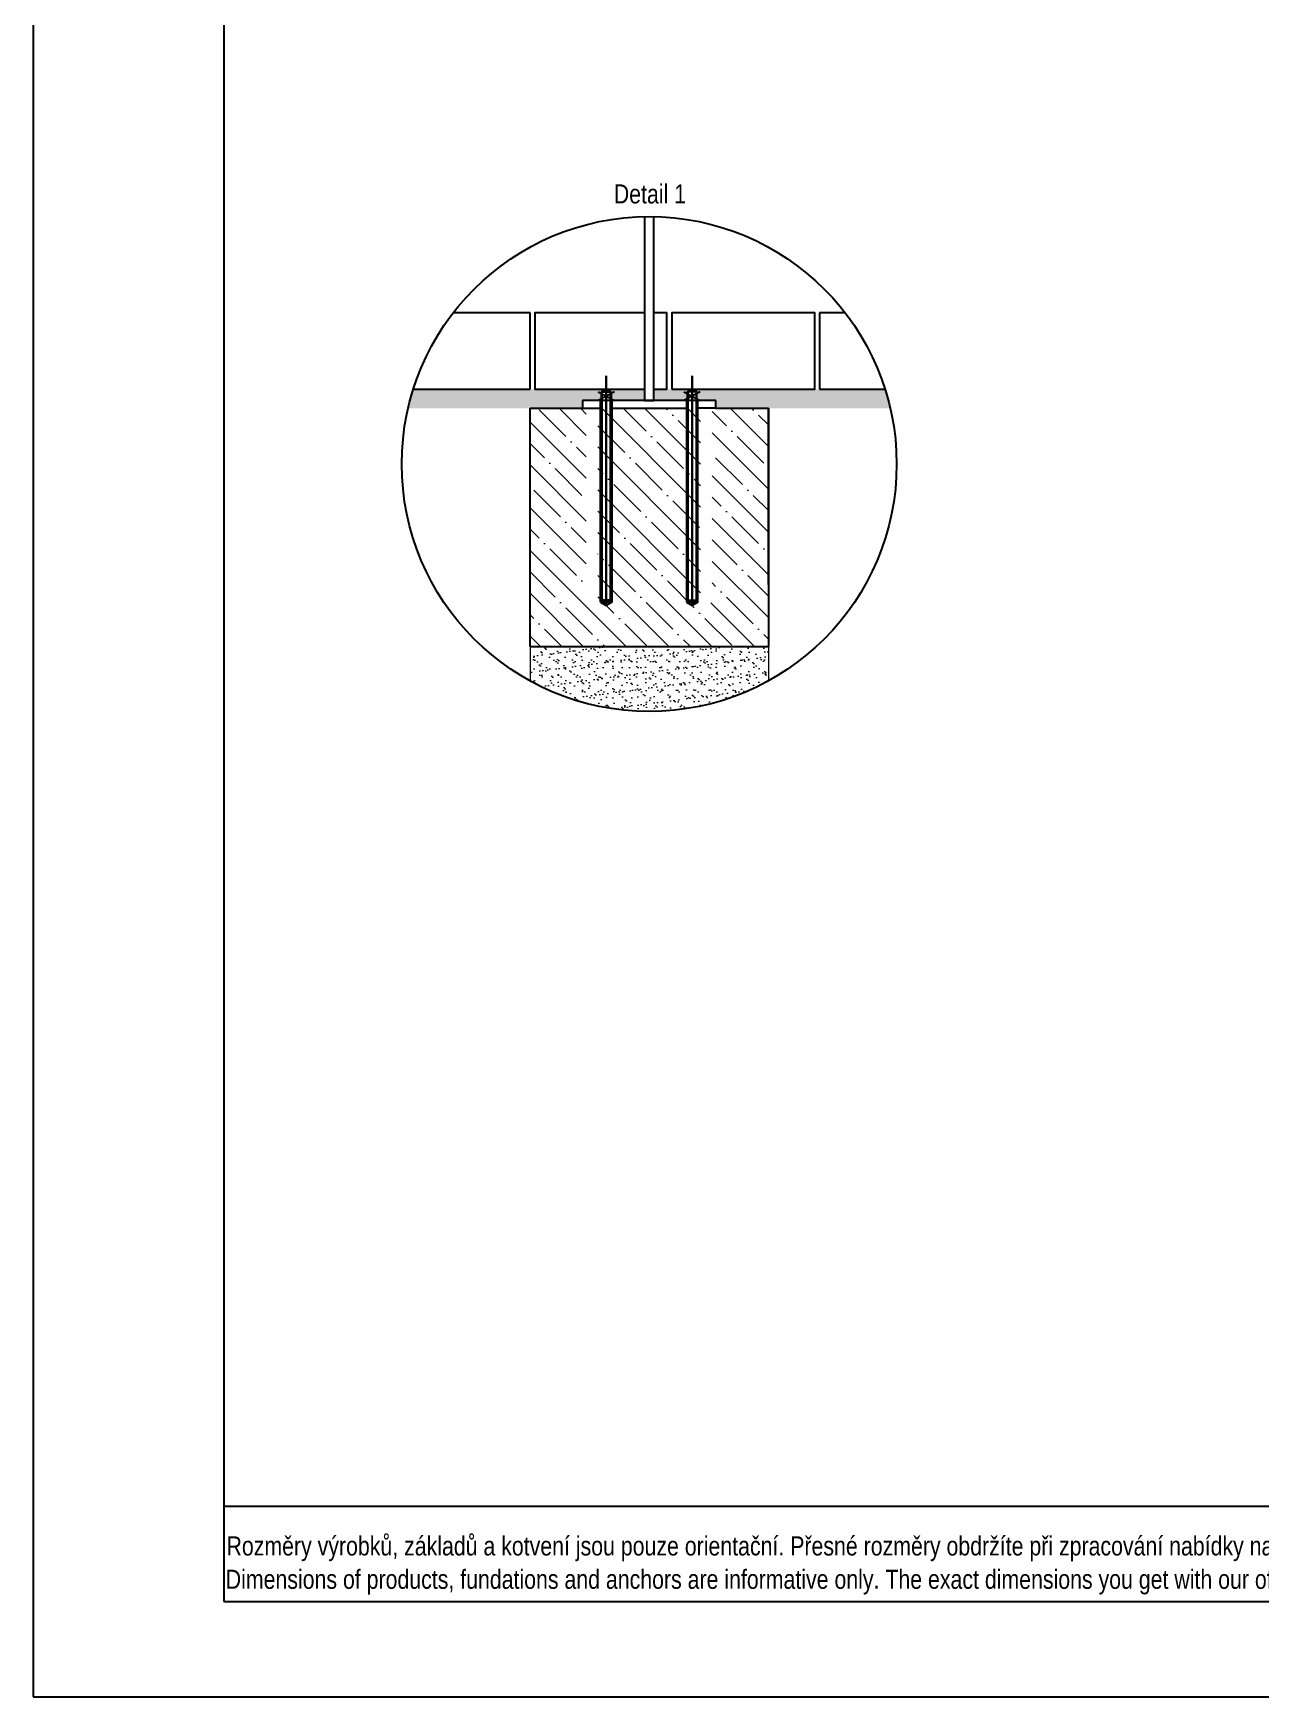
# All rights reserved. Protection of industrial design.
# Model space of a CAD drawing. Header units: millimetres. Extents: x 2594 to 11004, y 3085 to 9025.
# Drawn here: x 2594 to 5169, y 3085 to 6575 of the extents above; entities that cross this region are included whole.
import ezdxf
from ezdxf.lldxf.tags import DXFTag

# ---------------------------------------------------------------- set-up
doc = ezdxf.new("R2010")
doc.units = ezdxf.units.MM
doc.header["$LTSCALE"] = 0.1
doc.linetypes.add('DashDot', pattern=[15, 9, -3, 0, -3])
doc.layers.add('Nekreslit', color=6, linetype='Continuous', plot=False)
doc.layers.add('SRAFY', color=251, linetype='Continuous', lineweight=13)
doc.styles.add('SEACAD_Arial', font='arial.ttf', dxfattribs={"width": 0.8})
tags = doc.linetypes.add('HIDDEN2', pattern=[4.7625, 3.175, -1.5875]).pattern_tags.tags
tags[6:7] = [DXFTag(74, 4), DXFTag(75, 0), DXFTag(340, '0'), DXFTag(46, 0.0), DXFTag(50, 0.0), DXFTag(44, 0.0), DXFTag(45, 0.0)]
tags[4:5] = [DXFTag(74, 4), DXFTag(75, 0), DXFTag(340, '0'), DXFTag(46, 0.0), DXFTag(50, 0.0), DXFTag(44, 0.0), DXFTag(45, 0.0)]

msp = doc.modelspace()

# ---------------------------------------------------------------- hatches: boundary and pattern name
at = {"layer": 'SRAFY'}
h = msp.add_hatch(dxfattribs=at)
h.set_pattern_fill('AR-SAND', color=256, scale=0.5)
h.paths.add_polyline_path([(4381.3, 5828), (3976.5, 5828), (3976.5, 5824.3), (3984.9, 5824.3), (3984.9, 5824.3), (3986.5, 5822.7), (3986.5, 5807.8), (3993.7, 5804), (4026.5, 5804), (4026.5, 5788), (4136.5, 5788), (4392.3, 5788, 0.01998)])
h.paths.add_polyline_path([(3966.5, 5822.7), (3968.1, 5824.3), (3968.1, 5824.3), (3976.5, 5824.3), (3976.5, 5828), (3896.5, 5828), (3896.5, 5804), (3959.3, 5804), (3966.5, 5807.8)])
h.paths.add_polyline_path([(3876.5, 5828), (3796.5, 5828), (3796.5, 5824.3), (3804.9, 5824.3), (3806.5, 5822.7), (3806.5, 5807.8), (3813.7, 5804), (3876.5, 5804)])
h.paths.add_polyline_path([(3786.5, 5822.7), (3788.1, 5824.3), (3796.5, 5824.3), (3796.5, 5828), (3391.7, 5828, 0.01998), (3380.7, 5788), (3636.5, 5788), (3746.5, 5788), (3746.5, 5804), (3779.3, 5804), (3786.5, 5807.8)])
h = msp.add_hatch(dxfattribs=at)
h.set_pattern_fill('ANSI35', color=256, scale=10, angle=90)
h.set_pattern_definition([(135, (-2136.78, 1564.18), (-44.9013, -44.9013), []), (135, (-2136.78, 1609.084), (-44.9013, -44.9013), [79.375, -15.875, 0, -15.875])])
h.paths.add_polyline_path([(3754.5, 5788), (3636.5, 5788), (3636.5, 5288), (4136.5, 5288), (4136.5, 5788), (4036.5, 5788), (4018.5, 5788), (4018.5, 5381.1), (4006.5, 5374.2), (3994.5, 5381.1), (3994.5, 5788), (3778.5, 5788), (3778.5, 5381.1), (3766.5, 5374.2), (3754.5, 5381.1)])
h = msp.add_hatch(dxfattribs=at)
h.set_pattern_fill('AR-SAND', color=256, scale=0.5)
h.set_pattern_definition([(37.5, (-3592.474, 1619.08), (-0.80002, 24.47066), [0, -19.304, 0, -21.59, 0, -20.6375]), (7.5, (-3592.474, 1619.08), (22.47616, 35.84126), [0, -10.414, 0, -17.399, 0, -6.6675]), (327.5, (-3608.095, 1619.08), (39.54962, 0.071866), [0, -6.35, 0, -22.86, 0, -29.845]), (317.5, (-3608.095, 1619.08), (38.17782, 11.14647), [0, -3.175, 0, -14.986, 0, -17.145])])
h.paths.add_polyline_path([(3636.5, 5288), (3636.5, 5216.1, 0.256659), (4136.5, 5216.1), (4136.5, 5288)])

# ---------------------------------------------------------------- linework, layer by layer
for p, q in [((3636.5, 5988), (3475.3, 5988)), ((3636.5, 5828), (3636.5, 5988)), ((4297.7, 5988), (4243.7, 5988)), ((4243.7, 5988), (4243.7, 5828)), ((3391.7, 5828), (3636.5, 5828)), ((4243.7, 5828), (4381.3, 5828)), ((4026.5, 5804), (3746.5, 5804)), ((3746.5, 5804), (3746.5, 5788)), ((3813.7, 5822.3), (3779.3, 5804)), ((3779.3, 5822.3), (3813.7, 5804)), ((3959.3, 5822.3), (3993.7, 5804)), ((3993.7, 5822.3), (3959.3, 5804)), ((4026.5, 5788), (4026.5, 5804)), ((3636.5, 5788), (3746.5, 5788)), ((3746.5, 5788), (3786.5, 5788)), ((3806.5, 5788), (3966.5, 5788)), ((4026.5, 5788), (3986.5, 5788)), ((4026.5, 5788), (4136.5, 5788))]:
    msp.add_line(p, q)
at = {"linetype": 'DashDot', "lineweight": 30}
for p, q in [((3796.5, 5855.9), (3796.5, 5374.6)), ((3976.5, 5855.9), (3976.5, 5374.6))]:
    msp.add_line(p, q, dxfattribs=at)
at = {"linetype": 'HIDDEN2'}
for p, q in [((3784.5, 5381.1), (3784.5, 5804)), ((3988.5, 5381.1), (3988.5, 5804)), ((3784.5, 5381.1), (3796.5, 5374.2)), ((3808.5, 5381.1), (3796.5, 5374.2)), ((3964.5, 5381.1), (3976.5, 5374.2)), ((3988.5, 5381.1), (3976.5, 5374.2))]:
    msp.add_line(p, q, dxfattribs=at)
at = {"linetype": 'ByBlock'}
for p, q in [((3786.5, 5822.7), (3788.1, 5824.3)), ((3786.5, 5822.7), (3806.5, 5822.7)), ((3804.9, 5824.3), (3788.1, 5824.3)), ((3806.5, 5822.7), (3804.9, 5824.3)), ((3966.5, 5822.7), (3968.1, 5824.3)), ((3986.5, 5822.7), (3966.5, 5822.7)), ((3966.5, 5822.7), (3966.5, 5385.6)), ((3968.1, 5824.3), (3984.9, 5824.3)), ((3986.5, 5822.7), (3984.9, 5824.3)), ((3986.5, 5385.6), (3986.5, 5822.7)), ((3806.5, 5385.6), (3786.5, 5385.6)), ((3788.1, 5384), (3786.5, 5385.6)), ((3788.1, 5384), (3796.5, 5384)), ((3796.5, 5384), (3804.9, 5384)), ((3806.5, 5385.6), (3804.9, 5384)), ((3966.5, 5385.6), (3986.5, 5385.6)), ((3966.5, 5385.6), (3968.1, 5384)), ((3976.5, 5384), (3968.1, 5384)), ((3984.9, 5384), (3976.5, 5384)), ((3984.9, 5384), (3986.5, 5385.6))]:
    msp.add_line(p, q, dxfattribs=at)
at = {"color": 7, "linetype": 'ByBlock'}
for p, q in [((3786.5, 5385.6), (3786.5, 5822.7)), ((3806.5, 5822.7), (3806.5, 5385.6))]:
    msp.add_line(p, q, dxfattribs=at)
at = {"lineweight": 15}
for p, q in [((3788.1, 5824.3), (3788.1, 5384)), ((3804.9, 5384), (3804.9, 5824.3)), ((3968.1, 5824.3), (3968.1, 5384)), ((3984.9, 5384), (3984.9, 5824.3))]:
    msp.add_line(p, q, dxfattribs=at)
at = {"color": 7, "linetype": 'HIDDEN2'}
for p, q in [((3808.5, 5804), (3808.5, 5381.1)), ((3964.5, 5804), (3964.5, 5381.1)), ((3808.5, 5381.1), (3784.5, 5381.1)), ((3964.5, 5381.1), (3988.5, 5381.1))]:
    msp.add_line(p, q, dxfattribs=at)
at = {"color": 7, "linetype": 'Continuous'}
for p, q in [((3636.5, 5288), (3636.5, 5788)), ((4136.5, 5788), (4136.5, 5288)), ((4136.5, 5667), (4136.5, 5787)), ((4136.5, 5418.7), (4136.5, 5787)), ((3636.5, 5288), (4136.5, 5288))]:
    msp.add_line(p, q, dxfattribs=at)
for points in [[(3876.5, 6190.1), (3876.5, 5804), (3896.5, 5804), (3896.5, 6190.1)], [(3876.5, 5988), (3646.5, 5988), (3646.5, 5828), (3876.5, 5828)], [(3896.5, 5828), (3923.7, 5828), (3923.7, 5988), (3896.5, 5988)]]:
    msp.add_lwpolyline(points)
msp.add_lwpolyline([(3933.7, 5828), (4233.7, 5828), (4233.7, 5988), (3933.7, 5988)], close=True)
msp.add_circle((3886.5, 5671.1), 519.1, dxfattribs=at)
at = {"layer": 'Nekreslit'}
for p, q in [((2994.4, 8625.3), (2994, 3285.3)), ((2994.4, 3485.3), (9503.9, 3485.3)), ((2994.4, 3285.3), (9503.9, 3284.6))]:
    msp.add_line(p, q, dxfattribs=at)
msp.add_lwpolyline([(2594.4, 3085.3), (11004.4, 3085.3), (11004.4, 9025.3), (2594.4, 9025.3)], close=True, dxfattribs=at)
at = {"layer": 'SRAFY'}
for p, q in [((3636.5, 5288), (4136.5, 5288)), ((3636.5, 5288), (3636.5, 5216.1)), ((4136.5, 5288), (4136.5, 5216.1))]:
    msp.add_line(p, q, dxfattribs=at)

# ---------------------------------------------------------------- texts
at = {"style": 'SEACAD_Arial', "width": 0.8}
for s, p in [('Rozměry výrobků, základů a kotvení jsou pouze orientační. Přesné rozměry obdržíte při zpracování nabídky naším obchodním oddělením.', (2999.8, 3381.6)), ('Dimensions of products, fundations and anchors are informative only. The exact dimensions you get with our offer.', (2998.2, 3311.7))]:
    msp.add_text(s, height=39.9982, dxfattribs=at).set_placement(p)
at = {"insert": (3812.3, 6257.7), "char_height": 40, "attachment_point": 1, "style": 'SEACAD_Arial'}
msp.add_mtext_dynamic_manual_height_columns('Detail 1', width=226.121, gutter_width=200, heights=[0], dxfattribs=at)

doc.saveas('drawing.dxf')
